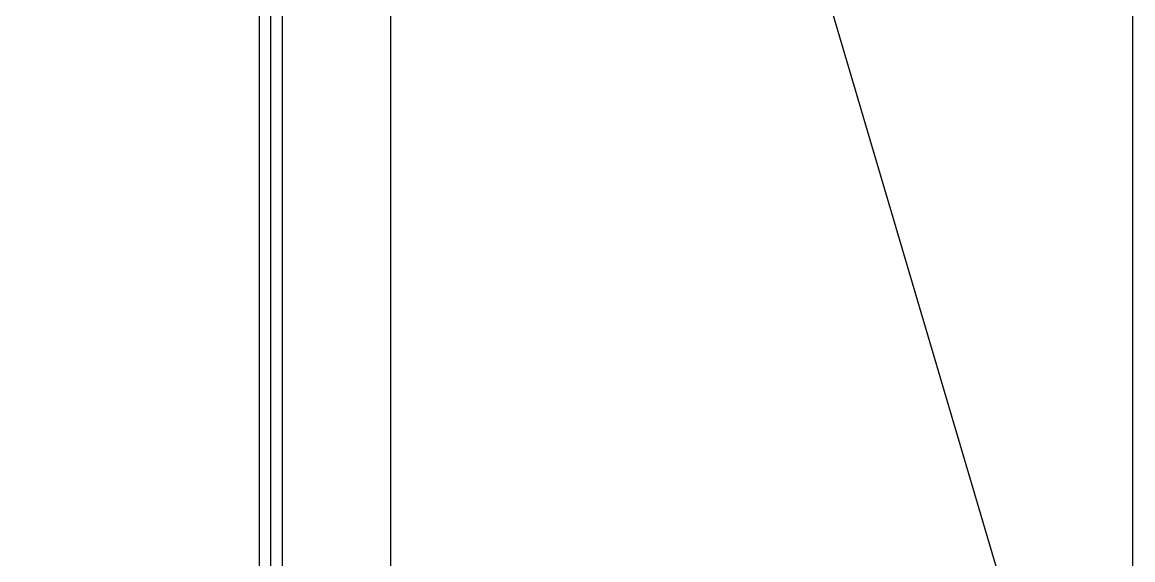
# Model space of a CAD drawing. Header units: millimetres. Extents: x -27104 to 125781, y -3376 to 46996.
# Drawn here: x 57465.7 to 57560.9, y 18573.6 to 18619.6 of the extents above; entities that cross this region are included whole.
import ezdxf

# ---------------------------------------------------------------- set-up
doc = ezdxf.new("R2010")
doc.units = ezdxf.units.MM
doc.header["$LTSCALE"] = 100
doc.header["$MEASUREMENT"] = 0
doc.layers.get('0').update_dxf_attribs({"linetype": 'CONTINUOUS'})
for name, color, linetype in [('ELE9', 9, 'CONTINUOUS'), ('STAIR', 4, 'CONTINUOUS'), ('STEEL', 5, 'CONTINUOUS'), ('주차-화물', 251, 'CONTINUOUS')]:
    doc.layers.add(name, color=color, linetype=linetype)

# ---------------------------------------------------------------- blocks, each defined once
blk = doc.blocks.new('A$Cbf5f0bca')
at = {"layer": 'STAIR', "ltscale": 5}
blk.add_lwpolyline([(3250, 3500), (750, 3500), (750, -4075)], dxfattribs=at)
at = {"layer": 'STEEL', "ltscale": 5}
for points in [[(800, 3500), (800, -4075)], [(850, 3500), (850, -4075)]]:
    blk.add_lwpolyline(points, dxfattribs=at)
blk = doc.blocks.new('A$C9dd89177')
at = {"layer": '주차-화물', "ltscale": 0.1}
blk.add_lwpolyline([(0, 0), (11000, 0), (11000, 3250), (0, 3250), (0, 0), (11000, 3250)], dxfattribs=at)
blk = doc.blocks.new('ggtyu')
at = {"layer": 'ELE9', "color": 253, "ltscale": 0.1, "xscale": 0.01956378461538462, "yscale": 0.01956378461538462, "zscale": 0.01956378461538462, "rotation": 270}
blk.add_blockref('A$C9dd89177', (57307.811, 18912.347), dxfattribs=at)
at = {"layer": 'ELE9', "color": 253, "ltscale": 0.1, "xscale": -0.01956378461538462, "yscale": 0.01956378461538462, "zscale": 0.01956378461538462}
blk.add_blockref('A$Cbf5f0bca', (57313.191, 18773.444), dxfattribs=at)

msp = doc.modelspace()

# ---------------------------------------------------------------- block references
msp.add_blockref('ggtyu', (189.458, -163.799))

doc.saveas('drawing.dxf')
